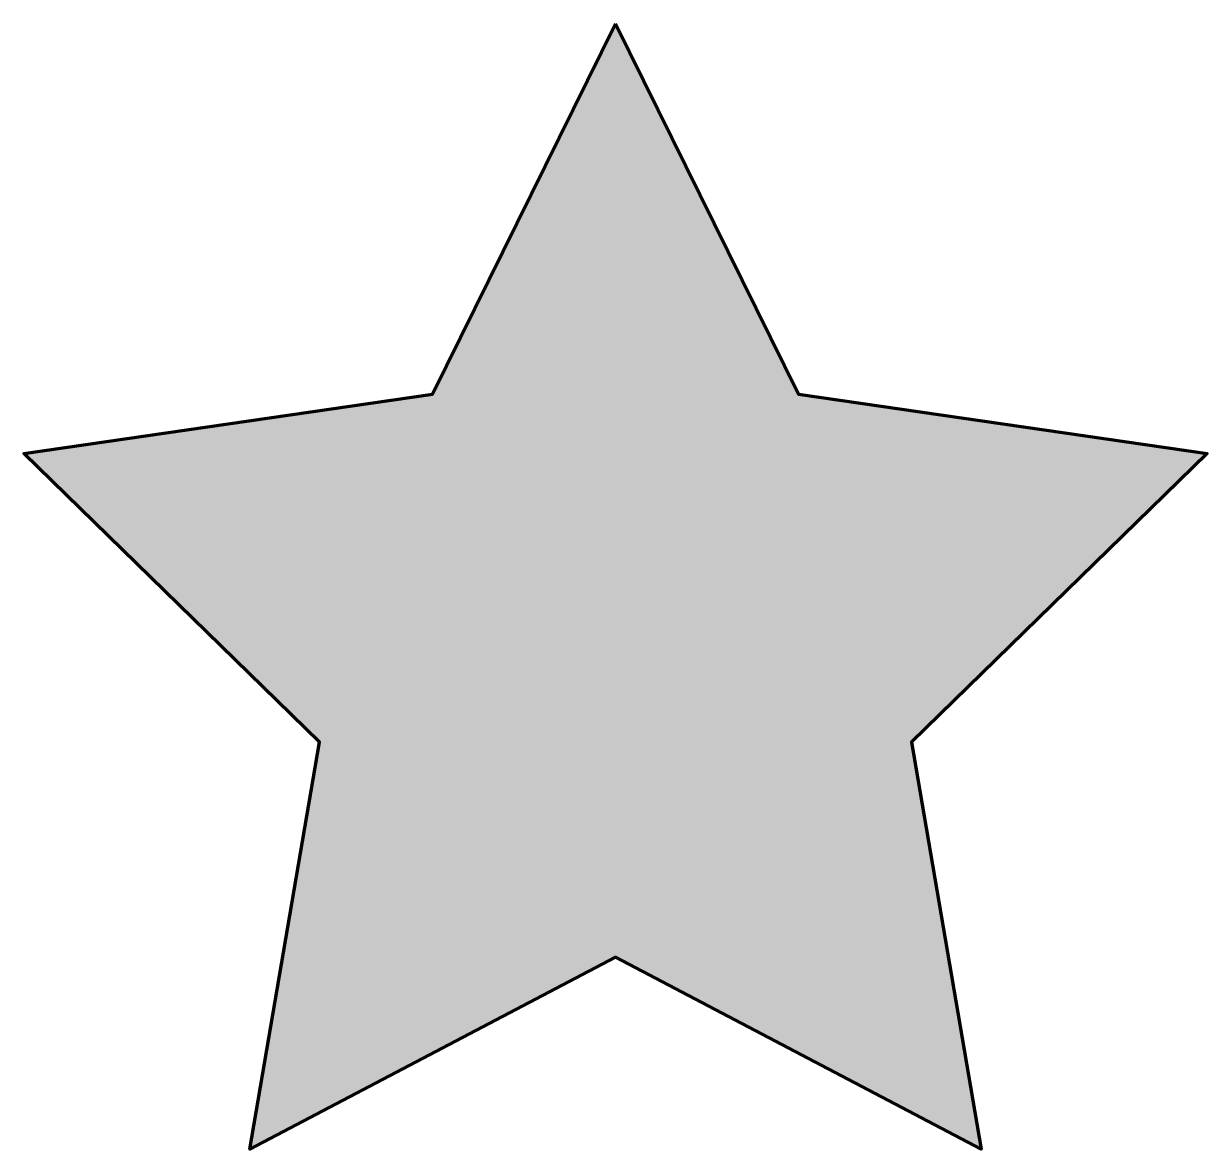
# Model space of a CAD drawing. Header units: inches. Extents: x 12.4 to 87.6, y -82.8 to -11.3.
import ezdxf

# ---------------------------------------------------------------- set-up
doc = ezdxf.new("R2010")
doc.units = ezdxf.units.IN
doc.header["$MEASUREMENT"] = 0
doc.layers.add('レイヤー 1', color=7, linetype='Continuous')

msp = doc.modelspace()

# ---------------------------------------------------------------- hatches: boundary and pattern name
at = {"layer": 'レイヤー 1', "true_color": 0xfefefe}
h = msp.add_hatch(color=7, dxfattribs=at)
h.dxf.hatch_style = 2
h.paths.add_polyline_path([(50.018, -11.32), (61.632, -34.853), (87.601, -38.626), (68.81, -56.943), (73.246, -82.808), (50.018, -70.596), (26.79, -82.808), (31.226, -56.943), (12.435, -38.626), (38.404, -34.853)])

# ---------------------------------------------------------------- linework, layer by layer
at = {"layer": 'レイヤー 1', "color": 179, "lineweight": 100, "true_color": 0x221814}
msp.add_lwpolyline([(50.018, -11.32), (61.632, -34.853), (87.601, -38.626), (68.81, -56.943), (73.246, -82.808), (50.018, -70.596), (26.79, -82.808), (31.226, -56.943), (12.435, -38.626), (38.404, -34.853), (50.018, -11.32)], dxfattribs=at)

doc.saveas('drawing.dxf')
